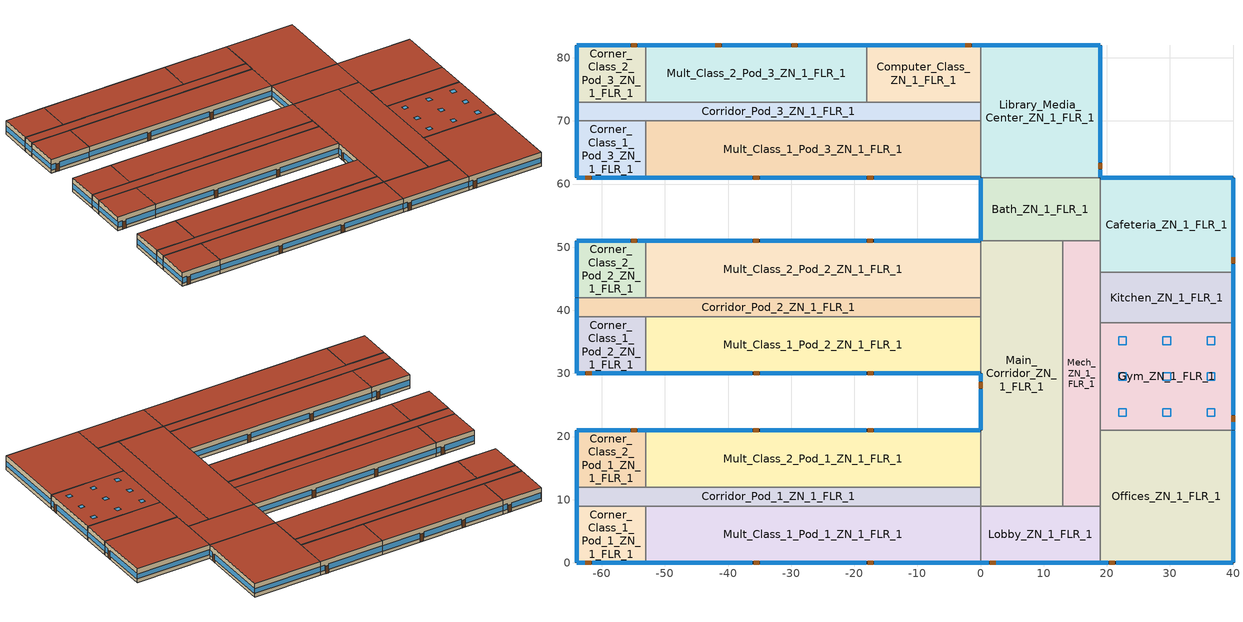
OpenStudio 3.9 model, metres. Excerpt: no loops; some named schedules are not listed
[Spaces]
Library_Media_Center_ZN_1_FLR_1
 floor ground (Foundation F 1.26W/m*K Perim 40.0m Area 399.0m2): 19,82 19,61 0,61 0,82 z0
 wall outside: 19,61 19,82 0,82 z0:4
 wall to Computer_Class_ZN_1_FLR_1: 0,82 0,73 z0:4
 wall to Bath_ZN_1_FLR_1: 0,61 19,61 z0:4
 wall to Mult_Class_1_Pod_3_ZN_1_FLR_1: 0,70 0,61 z0:4
 wall to Corridor_Pod_3_ZN_1_FLR_1: 0,73 0,70 z0:4
 window: 19,61.05 19,62.27 / 19,63.49 19,81.95 z1.01:2.51; 18.95,82 0.05,82 z1.1:2.51
 door: 19,62.4 19,63.31 z0:2.13
 roof outside: 19,61 19,82 0,82 0,61 z4
Main_Corridor_ZN_1_FLR_1
 floor ground (Foundation F 1.26W/m*K Perim 9.0m Area 546.0m2): 13,51 13,9 0,9 0,51 z0
 wall outside: 0,30 0,21 z0:4
 wall to Lobby_ZN_1_FLR_1: 0,9 13,9 z0:4
 wall to Mult_Class_2_Pod_2_ZN_1_FLR_1: 0,51 0,42 z0:4
 wall to Mult_Class_2_Pod_1_ZN_1_FLR_1: 0,21 0,12 z0:4
 wall to Corridor_Pod_1_ZN_1_FLR_1: 0,12 0,9 z0:4
 wall to Bath_ZN_1_FLR_1: 13,51 0,51 z0:4
 wall to Mech_ZN_1_FLR_1: 13,9 13,51 z0:4
 wall to Corridor_Pod_2_ZN_1_FLR_1: 0,42 0,39 z0:4
 wall to Mult_Class_1_Pod_2_ZN_1_FLR_1: 0,39 0,30 z0:4
 window: 0,29.95 0,28.73 / 0,27.51 0,21.05 z0.88:2.52
 door: 0,28.58 0,27.67 z0:2.13
 roof outside: 13,9 13,51 0,51 0,9 z4
Corridor_Pod_2_ZN_1_FLR_1
 floor ground (Foundation F 1.26W/m*K Perim 3.0m Area 192.0m2): 0,42 0,39 -64,39 -64,42 z0
 wall outside: -64,42 -64,39 z0:4
 wall to Corner_Class_2_Pod_2_ZN_1_FLR_1: -53,42 -64,42 z0:4
 wall to Mult_Class_1_Pod_2_ZN_1_FLR_1: -53,39 0,39 z0:4
 wall to Corner_Class_1_Pod_2_ZN_1_FLR_1: -64,39 -53,39 z0:4
 wall to Mult_Class_2_Pod_2_ZN_1_FLR_1: 0,42 -53,42 z0:4
 window: -64,41.95 -64,39.05 z1.1:2.55
 roof outside: 0,39 0,42 -64,42 -64,39 z4
Kitchen_ZN_1_FLR_1
 floor ground (Foundation F 1.26W/m*K Perim 8.0m Area 168.0m2): 40,46 40,38 19,38 19,46 z0
 wall outside: 40,38 40,46 z0:4
 wall to Mech_ZN_1_FLR_1: 19,46 19,38 z0:4
 wall to Cafeteria_ZN_1_FLR_1: 40,46 19,46 z0:4
 wall to Gym_ZN_1_FLR_1: 19,38 40,38 z0:4
 window: 40,38.05 40,45.95 z1.1:2.52
 roof outside: 40,38 40,46 19,46 19,38 z4
Computer_Class_ZN_1_FLR_1
 floor ground (Foundation F 1.26W/m*K Perim 18.0m Area 162.0m2): 0,82 0,73 -18,73 -18,82 z0
 wall outside: 0,82 -18,82 z0:4
 wall to Corridor_Pod_3_ZN_1_FLR_1: -18,73 0,73 z0:4
 wall to Mult_Class_2_Pod_3_ZN_1_FLR_1: -18,82 -18,73 z0:4
 window: -0.05,82 -1.27,82 / -2.49,82 -17.95,82 z1:2.51
 door: -1.5,82 -2.42,82 z0:2.13
 roof outside: 0,73 0,82 -18,82 -18,73 z4
Corner_Class_2_Pod_2_ZN_1_FLR_1
 floor ground (Foundation F 1.26W/m*K Perim 20.0m Area 99.0m2): -53,51 -53,42 -64,42 -64,51 z0
 wall outside: -53,51 -64,51 -64,42 z0:4
 wall to Mult_Class_2_Pod_2_ZN_1_FLR_1: -53,42 -53,51 z0:4
 window: -53.05,51 -54.27,51 / -55.49,51 -63.95,51 z0.92:2.51; -64,50.95 -64,42.05 z1.1:2.52
 door: -54.45,51 -55.36,51 z0:2.13
 roof outside: -53,42 -53,51 -64,51 -64,42 z4
Corridor_Pod_3_ZN_1_FLR_1
 floor ground (Foundation F 1.26W/m*K Perim 3.0m Area 192.0m2): 0,73 0,70 -64,70 -64,73 z0
 wall outside: -64,73 -64,70 z0:4
 wall to Mult_Class_2_Pod_3_ZN_1_FLR_1: -18,73 -53,73 z0:4
 wall to Corner_Class_2_Pod_3_ZN_1_FLR_1: -53,73 -64,73 z0:4
 wall to Mult_Class_1_Pod_3_ZN_1_FLR_1: -53,70 0,70 z0:4
 wall to Corner_Class_1_Pod_3_ZN_1_FLR_1: -64,70 -53,70 z0:4
 window: -64,72.95 -64,70.05 z1.1:2.55
 roof outside: 0,70 0,73 -64,73 -64,70 z4
Mech_ZN_1_FLR_1
 floor ground (Foundation F 1.26W/m*K Perim 0.0m Area 252.0m2): 19,51 19,9 13,9 13,51 z0
 wall to Lobby_ZN_1_FLR_1: 13,9 19,9 z0:4
 wall to Offices_ZN_1_FLR_1: 19,9 19,21 z0:4
 wall to Gym_ZN_1_FLR_1: 19,21 19,38 z0:4
 wall to Bath_ZN_1_FLR_1: 19,51 13,51 z0:4
 wall to Cafeteria_ZN_1_FLR_1: 19,46 19,51 z0:4
 roof outside: 19,9 19,51 13,51 13,9 z4
Mult_Class_1_Pod_1_ZN_1_FLR_1
 floor ground (Foundation F 1.26W/m*K Perim 53.0m Area 477.0m2): 0,9 0,0 -53,0 -53,9 z0
 wall outside: -53,0 0,0 z0:4
 wall to Lobby_ZN_1_FLR_1: 0,0 0,9 z0:4
 wall to Corridor_Pod_1_ZN_1_FLR_1: 0,9 -53,9 z0:4
 wall to Corner_Class_1_Pod_1_ZN_1_FLR_1: -53,9 -53,0 z0:4
 window: -52.95,0 -36.13,0 / -34.91,0 -18.09,0 / -16.87,0 -0.05,0 z1.03:2.5
 door: -35.94,0 -35.02,0 / -17.88,0 -16.97,0 z0:2.13
 roof outside: 0,0 0,9 -53,9 -53,0 z4
Mult_Class_1_Pod_2_ZN_1_FLR_1
 floor ground (Foundation F 1.26W/m*K Perim 53.0m Area 477.0m2): 0,39 0,30 -53,30 -53,39 z0
 wall outside: -53,30 0,30 z0:4
 wall to Corner_Class_1_Pod_2_ZN_1_FLR_1: -53,39 -53,30 z0:4
 window: -52.95,30 -36.13,30 / -34.91,30 -18.09,30 / -16.87,30 -0.05,30 z1.03:2.5
 door: -35.94,30 -35.03,30 / -17.89,30 -16.98,30 z0:2.13
 roof outside: 0,30 0,39 -53,39 -53,30 z4
Cafeteria_ZN_1_FLR_1
 floor ground (Foundation F 1.26W/m*K Perim 36.0m Area 315.0m2): 40,61 40,46 19,46 19,61 z0
 wall outside: 40,46 40,61 19,61 z0:4
 wall to Bath_ZN_1_FLR_1: 19,61 19,51 z0:4
 window: 39.95,61 19.05,61 z1.1:2.51; 40,46.05 40,47.27 / 40,48.49 40,60.95 z0.97:2.51
 door: 40,47.45 40,48.37 z0:2.13
 roof outside: 40,46 40,61 19,61 19,46 z4
Corner_Class_2_Pod_3_ZN_1_FLR_1
 floor ground (Foundation F 1.26W/m*K Perim 20.0m Area 99.0m2): -53,82 -53,73 -64,73 -64,82 z0
 wall outside: -53,82 -64,82 -64,73 z0:4
 wall to Mult_Class_2_Pod_3_ZN_1_FLR_1: -53,73 -53,82 z0:4
 window: -64,81.95 -64,73.05 z1.1:2.52; -53.05,82 -54.27,82 / -55.52,82 -63.95,82 z0.92:2.51
 door: -54.44,82 -55.36,82 z0:2.13
 roof outside: -53,73 -53,82 -64,82 -64,73 z4
Corner_Class_2_Pod_1_ZN_1_FLR_1
 floor ground (Foundation F 1.26W/m*K Perim 20.0m Area 99.0m2): -53,21 -53,12 -64,12 -64,21 z0
 wall outside: -53,21 -64,21 -64,12 z0:4
 wall to Mult_Class_2_Pod_1_ZN_1_FLR_1: -53,12 -53,21 z0:4
 wall to Corridor_Pod_1_ZN_1_FLR_1: -64,12 -53,12 z0:4
 window: -53.05,21 -54.27,21 / -55.49,21 -63.95,21 z0.92:2.51; -64,20.95 -64,12.05 z1.1:2.52
 door: -54.43,21 -55.34,21 z0:2.13
 roof outside: -53,12 -53,21 -64,21 -64,12 z4
Corridor_Pod_1_ZN_1_FLR_1
 floor ground (Foundation F 1.26W/m*K Perim 3.0m Area 192.0m2): 0,12 0,9 -64,9 -64,12 z0
 wall outside: -64,12 -64,9 z0:4
 wall to Corner_Class_1_Pod_1_ZN_1_FLR_1: -64,9 -53,9 z0:4
 wall to Mult_Class_2_Pod_1_ZN_1_FLR_1: 0,12 -53,12 z0:4
 window: -64,11.95 -64,9.05 z1.1:2.55
 roof outside: 0,9 0,12 -64,12 -64,9 z4
Mult_Class_2_Pod_2_ZN_1_FLR_1
 floor ground (Foundation F 1.26W/m*K Perim 53.0m Area 477.0m2): 0,51 0,42 -53,42 -53,51 z0
 wall outside: 0,51 -53,51 z0:4
 window: -0.05,51 -16.87,51 / -18.09,51 -34.91,51 / -36.13,51 -52.95,51 z1.03:2.5
 door: -17.05,51 -17.96,51 / -35.11,51 -36.02,51 z0:2.13
 roof outside: 0,42 0,51 -53,51 -53,42 z4
Bath_ZN_1_FLR_1
 floor ground (Foundation F 1.26W/m*K Perim 10.0m Area 190.0m2): 19,61 19,51 0,51 0,61 z0
 wall outside: 0,61 0,51 z0:4
 window: 0,60.95 0,51.05 z1.1:2.51
 roof outside: 19,51 19,61 0,61 0,51 z4
Corner_Class_1_Pod_3_ZN_1_FLR_1
 floor ground (Foundation F 1.26W/m*K Perim 20.0m Area 99.0m2): -53,70 -53,61 -64,61 -64,70 z0
 wall outside: -64,70 -64,61 -53,61 z0:4
 wall to Mult_Class_1_Pod_3_ZN_1_FLR_1: -53,61 -53,70 z0:4
 window: -64,69.95 -64,61.05 z1.1:2.52; -63.95,61 -62.73,61 / -61.51,61 -53.05,61 z0.92:2.51
 door: -62.62,61 -61.7,61 z0:2.13
 roof outside: -53,61 -53,70 -64,70 -64,61 z4
Gym_ZN_1_FLR_1
 floor ground (Foundation F 1.26W/m*K Perim 17.0m Area 357.0m2): 40,38 40,21 19,21 19,38 z0
 wall outside: 40,21 40,38 z0:4
 wall to Offices_ZN_1_FLR_1: 19,21 40,21 z0:4
 window: 40,21.05 40,22.27 / 40,23.49 40,37.95 z0.99:2.51
 door: 40,22.38 40,23.3 z0:2.13
 roof outside: 40,21 40,38 19,38 19,21 z4
 skylight: 21.89,23.22 23.11,23.22 23.11,24.44 21.89,24.44 z4; 28.89,23.22 30.11,23.22 30.11,24.44 28.89,24.44 z4; 35.89,23.22 37.11,23.22 37.11,24.44 35.89,24.44 z4; 21.89,28.89 23.11,28.89 23.11,30.11 21.89,30.11 z4; 28.89,28.89 30.11,28.89 30.11,30.11 28.89,30.11 z4; 35.89,28.89 37.11,28.89 37.11,30.11 35.89,30.11 z4; 21.89,34.56 23.11,34.56 23.11,35.78 21.89,35.78 z4; 28.89,34.56 30.11,34.56 30.11,35.78 28.89,35.78 z4; 35.89,34.56 37.11,34.56 37.11,35.78 35.89,35.78 z4
Lobby_ZN_1_FLR_1
 floor ground (Foundation F 1.26W/m*K Perim 19.0m Area 171.0m2): 19,9 19,0 0,0 0,9 z0
 wall outside: 0,0 19,0 z0:4
 wall to Offices_ZN_1_FLR_1: 19,0 19,9 z0:4
 window: 0.05,0 1.27,0 / 2.49,0 18.95,0 z1:2.51
 door: 1.5,0 2.41,0 z0:2.13
 roof outside: 19,0 19,9 0,9 0,0 z4
Mult_Class_2_Pod_1_ZN_1_FLR_1
 floor ground (Foundation F 1.26W/m*K Perim 53.0m Area 477.0m2): 0,21 0,12 -53,12 -53,21 z0
 wall outside: 0,21 -53,21 z0:4
 window: -0.05,21 -16.87,21 / -18.09,21 -34.91,21 / -36.13,21 -52.95,21 z1.03:2.5
 door: -16.98,21 -17.89,21 / -35.09,21 -36.01,21 z0:2.13
 roof outside: 0,12 0,21 -53,21 -53,12 z4
Mult_Class_2_Pod_3_ZN_1_FLR_1
 floor ground (Foundation F 1.26W/m*K Perim 35.0m Area 315.0m2): -18,82 -18,73 -53,73 -53,82 z0
 wall outside: -18,82 -53,82 z0:4
 window: -18.05,82 -28.87,82 / -30.09,82 -40.91,82 / -42.13,82 -52.95,82 z0.99:2.5
 door: -29,82 -29.92,82 / -41.09,82 -42.01,82 z0:2.13
 roof outside: -18,73 -18,82 -53,82 -53,73 z4
Offices_ZN_1_FLR_1
 floor ground (Foundation F 1.26W/m*K Perim 42.0m Area 441.0m2): 40,21 40,0 19,0 19,21 z0
 wall outside: 19,0 40,0 40,21 z0:4
 window: 19.05,0 20.27,0 / 21.49,0 39.95,0 z1.01:2.51; 40,0.05 40,20.95 z1.1:2.51
 door: 20.39,0 21.3,0 z0:2.13
 roof outside: 40,0 40,21 19,21 19,0 z4
Mult_Class_1_Pod_3_ZN_1_FLR_1
 floor ground (Foundation F 1.26W/m*K Perim 53.0m Area 477.0m2): 0,70 0,61 -53,61 -53,70 z0
 wall outside: -53,61 0,61 z0:4
 window: -52.95,61 -36.13,61 / -34.91,61 -18.09,61 / -16.87,61 -0.05,61 z1.03:2.5
 door: -35.96,61 -35.05,61 / -17.92,61 -17.01,61 z0:2.13
 roof outside: 0,61 0,70 -53,70 -53,61 z4
Corner_Class_1_Pod_2_ZN_1_FLR_1
 floor ground (Foundation F 1.26W/m*K Perim 20.0m Area 99.0m2): -53,39 -53,30 -64,30 -64,39 z0
 wall outside: -64,39 -64,30 -53,30 z0:4
 window: -64,38.95 -64,30.05 z1.1:2.52; -63.95,30 -62.73,30 / -61.51,30 -53.05,30 z0.92:2.51
 door: -62.53,30 -61.62,30 z0:2.13
 roof outside: -53,30 -53,39 -64,39 -64,30 z4
Corner_Class_1_Pod_1_ZN_1_FLR_1
 floor ground (Foundation F 1.26W/m*K Perim 20.0m Area 99.0m2): -53,9 -53,0 -64,0 -64,9 z0
 wall outside: -64,9 -64,0 -53,0 z0:4
 window: -63.95,0 -62.73,0 / -61.51,0 -53.05,0 z0.92:2.51; -64,8.95 -64,0.05 z1.1:2.52
 door: -62.59,0 -61.68,0 z0:2.13
 roof outside: -53,0 -53,9 -64,9 -64,0 z4
[Site]
New York-John F Kennedy Intl AP_NY_USA: Latitude {deg}=40.65; Longitude {deg}=-73.8; Time Zone {hr}=-5; Elevation {m}=5; Terrain=City
[Building]
-PrimarySchool-ASHRAE 169-2013-4A created: 2025-11-20 23:23:13 +0000: North Axis {deg}=0; Default Construction Set=90.1-2004 - PriSchl - ASHRAE 169-2013-4A; Standards Number of Stories=1; Standards Number of Above Ground Stories=1; Standards Building Type=PrimarySchool
[SizingPeriod:DesignDay] Barometric Pressure {Pa}=101241; Rain Indicator=No; Snow Indicator=No; Day of Month=21; Daylight Saving Time Indicator=No; Humidity Condition Type=Wetbulb; Dry-Bulb Temperature Range Modifier Type=DefaultMultipliers
Name | Maximum Dry-Bulb Temperature {C} | Daily Dry-Bulb Temperature Range {deltaC} | Wind Speed {m/s} | Wind Direction {deg} | Month | Day Type | Wetbulb or DewPoint at Maximum Dry-Bulb {C} | Solar Model Indicator | ASHRAE Clear Sky Optical Depth for Beam Irradiance | ASHRAE Clear Sky Optical Depth for Diffuse Irradiance | Sky Clearness
New.York-John.F.Kennedy.Intl.AP_NY_USA Ann Clg .4% Condns DB=>MWB | 32.1 | 7.4 | 5.6 | 230 | 7 | SummerDesignDay | 23.1 | ASHRAETau | 0.541 | 1.8
New.York-John.F.Kennedy.Intl.AP_NY_USA Ann Clg .4% Condns WB=>MDB | 29.1 | 7.4 | 5.6 | 230 | 7 | SummerDesignDay | 25 | ASHRAETau | 0.541 | 1.8
New.York-John.F.Kennedy.Intl.AP_NY_USA Ann Htg 99.6% Condns DB | -10.7 | 0 | 7.5 | 320 | 1 | WinterDesignDay | -10.7 | ASHRAEClearSky |  |  | 0
[ClimateZones]
Climate Zone Institution Name 1=ASHRAE; Climate Zone Document Name 1=ANSI/ASHRAE Standard 169; Climate Zone Document Year 1=2006; Climate Zone Value 1=4A
[Site:WaterMainsTemperature]
Calculation Method=Correlation; Annual Average Outdoor Air Temperature {C}=12.4667; Maximum Difference In Monthly Average Outdoor Air Temperatures {deltaC}=25.2
[Site:GroundTemperature:Shallow]
6, 2.1, 1.1, 2, 7.2, 13.1, 18.7, 22.7, 23.9, 22, 17.5, 11.7
[Site:GroundTemperature:Deep]
11.8, 9, 7.2, 6.7, 7.7, 10.1, 13, 15.9, 17.8, 18.2, 17.1, 14.8
[Site:GroundTemperature:FCfactorMethod]
January Ground Temperature {C}=14; February Ground Temperature {C}=7.3; March Ground Temperature {C}=3.3; April Ground Temperature {C}=1.2; May Ground Temperature {C}=-0.2; June Ground Temperature {C}=5.6; July Ground Temperature {C}=10.9; August Ground Temperature {C}=16.1; September Ground Temperature {C}=21.7; October Ground Temperature {C}=25; November Ground Temperature {C}=24.8; December Ground Temperature {C}=19.9
[Material:NoMass] Thermal Absorptance=0.9; Solar Absorptance=0.7
Name | Roughness | Thermal Resistance {m2-K/W} | Visible Absorptance
CP02 CARPET PAD | VeryRough | 0.21648 | 0.8
Typical Insulation R-6.78 | Smooth | 1.19347 | 0.7
Typical Carpet Pad | Smooth | 0.21648 | 0.8
Typical Insulation R-5.89 | Smooth | 1.03652 | 0.7
Typical Insulation R-14.76 | Smooth | 2.59864 | 0.7
Typical Insulation R-0.58 | Smooth | 0.101875 | 0.7
Typical Insulation R-0.01 | Smooth | 0.001 | 0.7
[Material]
Name | Roughness | Thickness {m} | Conductivity {W/m-K} | Density {kg/m3} | Specific Heat {J/kg-K} | Thermal Absorptance | Solar Absorptance | Visible Absorptance
100mm Normalweight concrete floor | MediumSmooth | 0.1016 | 2.31 | 2322 | 832
G01 13mm gypsum board | Smooth | 0.0127 | 0.16 | 800 | 1090 | 0.9 | 0.7 | 0.5
4 in. Normalweight Concrete Floor | MediumRough | 0.1016 | 2.31 | 2322 | 832 | 0.9 | 0.7 | 0.7
25mm Stucco | Smooth | 0.0254 | 0.72 | 1856 | 840 | 0.9 | 0.7 | 0.7
5/8 in. Gypsum Board | MediumSmooth | 0.0159 | 0.16 | 800 | 1090 | 0.9 | 0.7 | 0.7
Roof Membrane | VeryRough | 0.0095 | 0.16 | 1121.29 | 1460 | 0.9 | 0.7 | 0.7
Metal Roof Surface; F08 Metal surface | Smooth | 0.0008 | 45.28 | 7824 | 500 | 0.9 | 0.7 | 0.7
6 in. Normalweight Concrete Floor | MediumRough | 0.1524 | 2.31 | 2322 | 832 | 0.9 | 0.7 | 0.7
8 in. Concrete Block Basement Wall | MediumRough | 0.2032 | 1.326 | 1842 | 912 | 0.9 | 0.7 | 0.7
G05 25mm wood | MediumSmooth | 0.0254 | 0.15 | 608 | 1630 | 0.9 | 0.5 | 0.5
Std Wood 6inch | MediumSmooth | 0.15 | 0.12 | 540 | 1210 | 0.9 | 0.7 | 0.7
[Construction:FfactorGroundFloor] F-Factor {W/m-K}=1.26344
Name | Area {m2} | PerimeterExposed {m}
Foundation F 1.26W/m*K Perim 19.0m Area 171.0m2 | 171 | 19
Foundation F 1.26W/m*K Perim 17.0m Area 357.0m2 | 357 | 17
Foundation F 1.26W/m*K Perim 20.0m Area 99.0m2 | 99 | 20
Foundation F 1.26W/m*K Perim 10.0m Area 190.0m2 | 190 | 10
Foundation F 1.26W/m*K Perim 36.0m Area 315.0m2 | 315 | 36
Foundation F 1.26W/m*K Perim 40.0m Area 399.0m2 | 399 | 40
Foundation F 1.26W/m*K Perim 3.0m Area 192.0m2 | 192 | 3
Foundation F 1.26W/m*K Perim 8.0m Area 168.0m2 | 168 | 8
Foundation F 1.26W/m*K Perim 35.0m Area 315.0m2 | 315 | 35
Foundation F 1.26W/m*K Perim 9.0m Area 546.0m2 | 546 | 9
Foundation F 1.26W/m*K Perim 42.0m Area 441.0m2 | 441 | 42
Foundation F 1.26W/m*K Perim 53.0m Area 477.0m2 | 477 | 53
Foundation F 1.26W/m*K Perim 18.0m Area 162.0m2 | 162 | 18
Foundation F 1.26W/m*K Perim 0.0m Area 252.0m2 | 252 | 0
[DefaultConstructionSet]
90.1-2004 - PriSchl - ASHRAE 169-2013-4A: Default Exterior Surface Constructions=Default Surface Constructions 1; Default Interior Surface Constructions=Default Surface Constructions 2; Default Ground Contact Surface Constructions=Default Surface Constructions 3; Default Exterior SubSurface Constructions=Default Sub Surface Constructions 1; Default Interior SubSurface Constructions=Default Sub Surface Constructions 2; Interior Partition Construction=Typical Interior Partition
[DefaultSurfaceConstructions]
Name | Floor Construction | Wall Construction | Roof Ceiling Construction
Default Surface Constructions 1 | Typical Insulated Exterior Mass Floor R-9.35 | Typical Insulated Steel Framed Exterior Wall R-8.06 | Typical IEAD Roof R-15.87
Default Surface Constructions 2 | Typical Interior Floor | Typical Interior Wall | Typical Interior Ceiling
Default Surface Constructions 3 | Typical Insulated Carpeted 6in Slab Floor | Typical Insulated Basement Mass Wall
[Construction]
Typical Insulated Exterior Mass Floor R-9.35: Typical Insulation R-6.78, 4 in. Normalweight Concrete Floor, Typical Carpet Pad
Typical Insulated Steel Framed Exterior Wall R-8.06: 25mm Stucco, 5/8 in. Gypsum Board, Typical Insulation R-5.89, 5/8 in. Gypsum Board
Typical IEAD Roof R-15.87: Roof Membrane, Typical Insulation R-14.76, Metal Roof Surface
Typical Interior Floor: 100mm Normalweight concrete floor, CP02 CARPET PAD
Typical Interior Wall: G01 13mm gypsum board, G01 13mm gypsum board
Typical Interior Ceiling: CP02 CARPET PAD, 100mm Normalweight concrete floor
Typical Insulated Carpeted 6in Slab Floor: 6 in. Normalweight Concrete Floor, Typical Carpet Pad
Typical Insulated Basement Mass Wall: 8 in. Concrete Block Basement Wall
U 0.57 SHGC 0.39 Simple Glazing: U 0.57 SHGC 0.39 Simple Glazing
U 0.67 SHGC 0.39 Simple Glazing: U 0.67 SHGC 0.39 Simple Glazing
Typical Insulated Metal Door R-1.43: F08 Metal surface, Typical Insulation R-0.58
Typical Overhead Door R-0.86: Typical Insulation R-0.01
U 1.17 SHGC 0.49 Simple Glazing: U 1.17 SHGC 0.49 Simple Glazing
Typical Interior Window: Clear 3mm
Typical Interior Door; Typical Interior Partition: G05 25mm wood
InteriorFurnishings: Std Wood 6inch
[DefaultSubSurfaceConstructions]
Name | Fixed Window Construction | Operable Window Construction | Door Construction | Glass Door Construction | Overhead Door Construction | Skylight Construction | Tubular Daylight Dome Construction | Tubular Daylight Diffuser Construction
Default Sub Surface Constructions 1 | U 0.57 SHGC 0.39 Simple Glazing | U 0.67 SHGC 0.39 Simple Glazing | Typical Insulated Metal Door R-1.43 | U 0.67 SHGC 0.39 Simple Glazing | Typical Overhead Door R-0.86 | U 1.17 SHGC 0.49 Simple Glazing | Typical Interior Window | Typical Interior Window
Default Sub Surface Constructions 2 | Typical Interior Window | Typical Interior Window | Typical Interior Door
[WindowMaterial:SimpleGlazingSystem] Visible Transmittance=0.81
Name | U-Factor {W/m2-K} | Solar Heat Gain Coefficient
U 0.57 SHGC 0.39 Simple Glazing | 3.23661 | 0.39
U 0.67 SHGC 0.39 Simple Glazing | 3.80444 | 0.39
U 1.17 SHGC 0.49 Simple Glazing | 6.64357 | 0.49
[WindowMaterial:Glazing]
Clear 3mm: Optical Data Type=SpectralAverage; Thickness {m}=0.003; Solar Transmittance at Normal Incidence=0.837; Front Side Solar Reflectance at Normal Incidence=0.075; Back Side Solar Reflectance at Normal Incidence=0.075; Visible Transmittance at Normal Incidence=0.898; Front Side Visible Reflectance at Normal Incidence=0.081; Back Side Visible Reflectance at Normal Incidence=0.081; Infrared Transmittance at Normal Incidence=0; Front Side Infrared Hemispherical Emissivity=0.84; Back Side Infrared Hemispherical Emissivity=0.84; Conductivity {W/m-K}=0.9; Dirt Correction Factor for Solar and Visible Transmittance=1; Solar Diffusing=No
[Space] Building Story=Building Story 1; Part of Total Floor Area=Yes
Name | Space Type | Thermal Zone
Corner_Class_2_Pod_3_ZN_1_FLR_1 | PrimarySchool Classroom | Corner_Class_2_Pod_3_ZN_1_FLR_1 ZN
Library_Media_Center_ZN_1_FLR_1 | PrimarySchool Library | Library_Media_Center_ZN_1_FLR_1 ZN
Main_Corridor_ZN_1_FLR_1 | PrimarySchool Corridor | Main_Corridor_ZN_1_FLR_1 ZN
Corridor_Pod_2_ZN_1_FLR_1 | PrimarySchool Corridor | Corridor_Pod_2_ZN_1_FLR_1 ZN
Mult_Class_2_Pod_2_ZN_1_FLR_1 | PrimarySchool Classroom | Mult_Class_2_Pod_2_ZN_1_FLR_1 ZN
Kitchen_ZN_1_FLR_1 | PrimarySchool Kitchen | Kitchen_ZN_1_FLR_1 ZN
Mult_Class_1_Pod_3_ZN_1_FLR_1 | PrimarySchool Classroom | Mult_Class_1_Pod_3_ZN_1_FLR_1 ZN
Corridor_Pod_1_ZN_1_FLR_1 | PrimarySchool Corridor | Corridor_Pod_1_ZN_1_FLR_1 ZN
Computer_Class_ZN_1_FLR_1 | PrimarySchool ComputerRoom | Computer_Class_ZN_1_FLR_1 ZN
Mult_Class_1_Pod_2_ZN_1_FLR_1 | PrimarySchool Classroom | Mult_Class_1_Pod_2_ZN_1_FLR_1 ZN
Mult_Class_2_Pod_1_ZN_1_FLR_1 | PrimarySchool Classroom | Mult_Class_2_Pod_1_ZN_1_FLR_1 ZN
Corner_Class_2_Pod_2_ZN_1_FLR_1 | PrimarySchool Classroom | Corner_Class_2_Pod_2_ZN_1_FLR_1 ZN
Mult_Class_1_Pod_1_ZN_1_FLR_1 | PrimarySchool Classroom | Mult_Class_1_Pod_1_ZN_1_FLR_1 ZN
Corner_Class_1_Pod_1_ZN_1_FLR_1 | PrimarySchool Classroom | Corner_Class_1_Pod_1_ZN_1_FLR_1 ZN
Corridor_Pod_3_ZN_1_FLR_1 | PrimarySchool Corridor | Corridor_Pod_3_ZN_1_FLR_1 ZN
Mech_ZN_1_FLR_1 | PrimarySchool Mechanical | Mech_ZN_1_FLR_1 ZN
Cafeteria_ZN_1_FLR_1 | PrimarySchool Cafeteria | Cafeteria_ZN_1_FLR_1 ZN
Corner_Class_2_Pod_1_ZN_1_FLR_1 | PrimarySchool Classroom | Corner_Class_2_Pod_1_ZN_1_FLR_1 ZN
Bath_ZN_1_FLR_1 | PrimarySchool Restroom | Bath_ZN_1_FLR_1 ZN
Corner_Class_1_Pod_3_ZN_1_FLR_1 | PrimarySchool Classroom | Corner_Class_1_Pod_3_ZN_1_FLR_1 ZN
Corner_Class_1_Pod_2_ZN_1_FLR_1 | PrimarySchool Classroom | Corner_Class_1_Pod_2_ZN_1_FLR_1 ZN
Offices_ZN_1_FLR_1 | PrimarySchool Office | Offices_ZN_1_FLR_1 ZN
Gym_ZN_1_FLR_1 | PrimarySchool Gym | Gym_ZN_1_FLR_1 ZN
Lobby_ZN_1_FLR_1 | PrimarySchool Lobby | Lobby_ZN_1_FLR_1 ZN
Mult_Class_2_Pod_3_ZN_1_FLR_1 | PrimarySchool Classroom | Mult_Class_2_Pod_3_ZN_1_FLR_1 ZN
[BuildingStory]
Building Story 1: Nominal Z Coordinate {m}=0
[SpaceType] Standards Building Type=PrimarySchool
Name | Default Schedule Set | Design Specification Outdoor Air Object | Standards Space Type
PrimarySchool Office | PrimarySchool Office Schedule Set | PrimarySchool Office Ventilation | Office
PrimarySchool Lobby | PrimarySchool Lobby Schedule Set | PrimarySchool Lobby Ventilation | Lobby
PrimarySchool Gym | PrimarySchool Gym Schedule Set | PrimarySchool Gym Ventilation | Gym
PrimarySchool Mechanical | PrimarySchool Mechanical Schedule Set | PrimarySchool Mechanical Ventilation | Mechanical
PrimarySchool Cafeteria | PrimarySchool Cafeteria Schedule Set | PrimarySchool Cafeteria Ventilation | Cafeteria
PrimarySchool Kitchen | PrimarySchool Kitchen Schedule Set | PrimarySchool Kitchen Ventilation | Kitchen
PrimarySchool Restroom | PrimarySchool Restroom Schedule Set | PrimarySchool Restroom Ventilation | Restroom
PrimarySchool Corridor | PrimarySchool Corridor Schedule Set | PrimarySchool Corridor Ventilation | Corridor
PrimarySchool Classroom | PrimarySchool Classroom Schedule Set | PrimarySchool Classroom Ventilation | Classroom
PrimarySchool ComputerRoom | PrimarySchool ComputerRoom Schedule Set | PrimarySchool ComputerRoom Ventilation | ComputerRoom
PrimarySchool Library | PrimarySchool Library Schedule Set | PrimarySchool Library Ventilation | Library
[People:Definition] Number of People Calculation Method=People/Area; Fraction Radiant=0.3; Thermal Comfort Model Type 1=AdaptiveASH55
Name | People per Space Floor Area {person/m2}
PrimarySchool Cafeteria People Definition | 1.07639
PrimarySchool Classroom People Definition; PrimarySchool ComputerRoom People Definition | 0.269098
PrimarySchool Gym People Definition | 0.322917
PrimarySchool Kitchen People Definition | 0.149941
PrimarySchool Library People Definition | 0.107639
PrimarySchool Office People Definition | 0.0538196
[People] Work Efficiency Schedule=Work Efficiency Schedule; Clothing Insulation Schedule=Clothing Schedule; Air Velocity Schedule=Air Velocity Schedule; Multiplier=1
Name | People Definition | Space or SpaceType
PrimarySchool Cafeteria People | PrimarySchool Cafeteria People Definition | PrimarySchool Cafeteria
PrimarySchool Classroom People | PrimarySchool Classroom People Definition | PrimarySchool Classroom
PrimarySchool ComputerRoom People | PrimarySchool ComputerRoom People Definition | PrimarySchool ComputerRoom
PrimarySchool Gym People | PrimarySchool Gym People Definition | PrimarySchool Gym
PrimarySchool Kitchen People | PrimarySchool Kitchen People Definition | PrimarySchool Kitchen
PrimarySchool Library People | PrimarySchool Library People Definition | PrimarySchool Library
PrimarySchool Office People | PrimarySchool Office People Definition | PrimarySchool Office
[Lights:Definition] Design Level Calculation Method=Watts/Area; Fraction Radiant=0.37; Fraction Visible=0.2; Return Air Fraction=0
Name | Watts per Space Floor Area {W/m2}
PrimarySchool Cafeteria Lights Definition; PrimarySchool Gym Lights Definition; PrimarySchool Restroom Lights Definition | 9.68752
PrimarySchool Classroom Lights Definition; PrimarySchool ComputerRoom Lights Definition | 15.0695
PrimarySchool Corridor Lights Definition | 5.38196
PrimarySchool Kitchen Lights Definition | 12.9167
PrimarySchool Library Lights Definition; PrimarySchool Lobby Lights Definition | 13.9931
PrimarySchool Mechanical Lights Definition | 16.1459
PrimarySchool Office Lights Definition | 11.8403
[Lights] Fraction Replaceable=1
Name | Lights Definition | Space or SpaceType
PrimarySchool Cafeteria Lights | PrimarySchool Cafeteria Lights Definition | PrimarySchool Cafeteria
PrimarySchool Classroom Lights | PrimarySchool Classroom Lights Definition | PrimarySchool Classroom
PrimarySchool ComputerRoom Lights | PrimarySchool ComputerRoom Lights Definition | PrimarySchool ComputerRoom
PrimarySchool Corridor Lights | PrimarySchool Corridor Lights Definition | PrimarySchool Corridor
PrimarySchool Gym Lights | PrimarySchool Gym Lights Definition | PrimarySchool Gym
PrimarySchool Kitchen Lights | PrimarySchool Kitchen Lights Definition | PrimarySchool Kitchen
PrimarySchool Library Lights | PrimarySchool Library Lights Definition | PrimarySchool Library
PrimarySchool Lobby Lights | PrimarySchool Lobby Lights Definition | PrimarySchool Lobby
PrimarySchool Mechanical Lights | PrimarySchool Mechanical Lights Definition | PrimarySchool Mechanical
PrimarySchool Office Lights | PrimarySchool Office Lights Definition | PrimarySchool Office
PrimarySchool Restroom Lights | PrimarySchool Restroom Lights Definition | PrimarySchool Restroom
[ElectricEquipment:Definition]
Name | Design Level Calculation Method | Watts per Space Floor Area {W/m2} | Fraction Latent | Fraction Radiant | Fraction Lost | Design Level {W}
PrimarySchool Cafeteria Elec Equip Definition | Watts/Area | 25.3899 | 0 | 0.5 | 0
PrimarySchool Classroom Elec Equip Definition; PrimarySchool Library Elec Equip Definition | Watts/Area | 14.9995 | 0 | 0.5 | 0
PrimarySchool ComputerRoom Elec Equip Definition | Watts/Area | 20.0004 | 0 | 0.5 | 0
PrimarySchool Corridor Elec Equip Definition; PrimarySchool Lobby Elec Equip Definition; PrimarySchool Restroom Elec Equip Definition | Watts/Area | 3.98265 | 0 | 0.5 | 0
PrimarySchool Gym Elec Equip Definition | Watts/Area | 4.9514 | 0 | 0.5 | 0
PrimarySchool Kitchen Elec Equip Definition | Watts/Area | 190.45 | 0.25 | 0.3 | 0.2
PrimarySchool Mechanical Elec Equip Definition | Watts/Area | 9.99967 | 0 | 0.5 | 0
PrimarySchool Office Elec Equip Definition | Watts/Area | 10.7639 | 0 | 0.5 | 0
Kitchen Electric Equipment Definition1 | EquipmentLevel |  | 0 | 0.25 | 0 | 1032
Kitchen Electric Equipment Definition2 | EquipmentLevel |  | 0 | 0.25 | 0 | 852
[ElectricEquipment]
Name | Electric Equipment Definition | Space or SpaceType | Schedule
PrimarySchool Cafeteria Elec Equip | PrimarySchool Cafeteria Elec Equip Definition | PrimarySchool Cafeteria
PrimarySchool Classroom Elec Equip | PrimarySchool Classroom Elec Equip Definition | PrimarySchool Classroom
PrimarySchool ComputerRoom Elec Equip | PrimarySchool ComputerRoom Elec Equip Definition | PrimarySchool ComputerRoom
PrimarySchool Corridor Elec Equip | PrimarySchool Corridor Elec Equip Definition | PrimarySchool Corridor
PrimarySchool Gym Elec Equip | PrimarySchool Gym Elec Equip Definition | PrimarySchool Gym
PrimarySchool Kitchen Elec Equip | PrimarySchool Kitchen Elec Equip Definition | PrimarySchool Kitchen
PrimarySchool Library Elec Equip | PrimarySchool Library Elec Equip Definition | PrimarySchool Library
PrimarySchool Lobby Elec Equip | PrimarySchool Lobby Elec Equip Definition | PrimarySchool Lobby
PrimarySchool Mechanical Elec Equip | PrimarySchool Mechanical Elec Equip Definition | PrimarySchool Mechanical
PrimarySchool Office Elec Equip | PrimarySchool Office Elec Equip Definition | PrimarySchool Office
PrimarySchool Restroom Elec Equip | PrimarySchool Restroom Elec Equip Definition | PrimarySchool Restroom
Kitchen_Reach-in-Freezer | Kitchen Electric Equipment Definition1 | PrimarySchool Kitchen | SchoolPrimary ALWAYS_ON
Kitchen_Reach-in-Refrigerator | Kitchen Electric Equipment Definition2 | PrimarySchool Kitchen | SchoolPrimary ALWAYS_ON
[DesignSpecification:OutdoorAir] Outdoor Air Method=Sum
Name | Outdoor Air Flow per Person {m3/s-person} | Outdoor Air Flow per Floor Area {m3/s-m2}
PrimarySchool Cafeteria Ventilation; PrimarySchool Gym Ventilation; PrimarySchool Office Ventilation | 0.00943895
PrimarySchool Classroom Ventilation; PrimarySchool ComputerRoom Ventilation; PrimarySchool Library Ventilation | 0.00799951
PrimarySchool Corridor Ventilation; PrimarySchool Lobby Ventilation |  | 0.000508
PrimarySchool Kitchen Ventilation |  | 0.0023876
PrimarySchool Mechanical Ventilation |  | 0.000254
PrimarySchool Restroom Ventilation |  | 0.0048768
[DefaultScheduleSet] People Activity Level Schedule=SchoolPrimary ACTIVITY_SCH
Name | Number of People Schedule | Lighting Schedule | Electric Equipment Schedule | Gas Equipment Schedule
PrimarySchool Cafeteria Schedule Set | SchoolPrimary BLDG_OCC_SCH_Cafeteria | SchoolPrimary BLDG_LIGHT_SCH | SchoolPrimary KITCHEN_ELEC_EQUIP_SCH
PrimarySchool Classroom Schedule Set; PrimarySchool ComputerRoom Schedule Set | SchoolPrimary BLDG_OCC_SCH | SchoolPrimary BLDG_LIGHT_CLASSROOM_SCH | SchoolPrimary BLDG_EQUIP_SCH
PrimarySchool Corridor Schedule Set | SchoolPrimary BLDG_OCC_SCH | SchoolPrimary BLDG_LIGHT_CORRIDOR_SCH | SchoolPrimary BLDG_EQUIP_SCH
PrimarySchool Gym Schedule Set | SchoolPrimary BLDG_OCC_SCH_Gym | SchoolPrimary BLDG_LIGHT_GYM_SCH | SchoolPrimary BLDG_EQUIP_SCH
PrimarySchool Kitchen Schedule Set | SchoolPrimary BLDG_OCC_SCH | SchoolPrimary BLDG_LIGHT_SCH | SchoolPrimary KITCHEN_ELEC_EQUIP_SCH | SchoolPrimary KITCHEN_GAS_EQUIP_SCH
PrimarySchool Library Schedule Set | SchoolPrimary BLDG_OCC_SCH | SchoolPrimary BLDG_LIGHT_LIBRARY_SCH | SchoolPrimary BLDG_EQUIP_SCH
PrimarySchool Lobby Schedule Set | SchoolPrimary BLDG_OCC_SCH | SchoolPrimary BLDG_LIGHT_LOBBYFLR1_SCH | SchoolPrimary BLDG_EQUIP_SCH
PrimarySchool Mechanical Schedule Set | SchoolPrimary BLDG_OCC_SCH | SchoolPrimary BLDG_LIGHT_SCH | SchoolPrimary BLDG_EQUIP_SCH
PrimarySchool Office Schedule Set | SchoolPrimary BLDG_OCC_SCH_Offices | SchoolPrimary BLDG_LIGHT_SCH | SchoolPrimary BLDG_EQUIP_SCH
PrimarySchool Restroom Schedule Set | SchoolPrimary BLDG_OCC_SCH | SchoolPrimary BLDG_LIGHT_BATH_SCH | SchoolPrimary BLDG_EQUIP_SCH
[ThermostatSetpoint:DualSetpoint] Heating Setpoint Temperature Schedule=SchoolPrimary HTGSETP_SCH_NO_OPTIMUM; Cooling Setpoint Temperature Schedule=SchoolPrimary CLGSETP_SCH_NO_OPTIMUM
PrimarySchool Restroom Thermostat 1; PrimarySchool Cafeteria Thermostat 1; PrimarySchool ComputerRoom Thermostat 1; PrimarySchool Classroom Thermostat 1; PrimarySchool Classroom Thermostat 2; PrimarySchool Classroom Thermostat 3; PrimarySchool Classroom Thermostat 4; PrimarySchool Classroom Thermostat 5; PrimarySchool Classroom Thermostat 6; PrimarySchool Corridor Thermostat 1; PrimarySchool Corridor Thermostat 2; PrimarySchool Corridor Thermostat 3; PrimarySchool Gym Thermostat 1; PrimarySchool Kitchen Thermostat 1; PrimarySchool Library Thermostat 1; PrimarySchool Lobby Thermostat 1; PrimarySchool Corridor Thermostat 4; PrimarySchool Mechanical Thermostat 1; PrimarySchool Classroom Thermostat 7; PrimarySchool Classroom Thermostat 8; PrimarySchool Classroom Thermostat 9; PrimarySchool Classroom Thermostat 10; PrimarySchool Classroom Thermostat 11; PrimarySchool Classroom Thermostat 12; PrimarySchool Office Thermostat 1
[GasEquipment:Definition]
PrimarySchool Kitchen Gas Equip Definition: Design Level Calculation Method=Watts/Area; Watts per Space Floor Area {W/m2}=1431.24; Fraction Latent=0.1; Fraction Radiant=0.2; Fraction Lost=0.7
[GasEquipment]
PrimarySchool Kitchen Gas Equip: Gas Equipment Definition=PrimarySchool Kitchen Gas Equip Definition; Space or SpaceType=PrimarySchool Kitchen
[SpaceInfiltration:DesignFlowRate] Design Flow Rate Calculation Method=Flow/ExteriorArea; Flow per Exterior Surface Area {m3/s-m2}=0.000570329; Velocity Term Coefficient=0
Name | Space or SpaceType | Schedule | Constant Term Coefficient | Temperature Term Coefficient | Velocity Squared Term Coefficient
Lobby_ZN_1_FLR_1 HVAC On Infiltration | Lobby_ZN_1_FLR_1 | Infiltration HVAC On Schedule | -0.0028 | 0.0037 | 0.0336
Lobby_ZN_1_FLR_1 HVAC Off Infiltration | Lobby_ZN_1_FLR_1 | Infiltration HVAC Off Schedule | 0 | 0.0073 | 0.0397
Gym_ZN_1_FLR_1 HVAC On Infiltration | Gym_ZN_1_FLR_1 | Infiltration HVAC On Schedule | -0.0028 | 0.0037 | 0.0336
Gym_ZN_1_FLR_1 HVAC Off Infiltration | Gym_ZN_1_FLR_1 | Infiltration HVAC Off Schedule | 0 | 0.0073 | 0.0397
Corner_Class_1_Pod_3_ZN_1_FLR_1 HVAC On Infiltration | Corner_Class_1_Pod_3_ZN_1_FLR_1 | Infiltration HVAC On Schedule | -0.0028 | 0.0037 | 0.0336
Corner_Class_1_Pod_3_ZN_1_FLR_1 HVAC Off Infiltration | Corner_Class_1_Pod_3_ZN_1_FLR_1 | Infiltration HVAC Off Schedule | 0 | 0.0073 | 0.0397
Bath_ZN_1_FLR_1 HVAC On Infiltration | Bath_ZN_1_FLR_1 | Infiltration HVAC On Schedule | -0.0028 | 0.0037 | 0.0336
Bath_ZN_1_FLR_1 HVAC Off Infiltration | Bath_ZN_1_FLR_1 | Infiltration HVAC Off Schedule | 0 | 0.0073 | 0.0397
Corner_Class_2_Pod_1_ZN_1_FLR_1 HVAC On Infiltration | Corner_Class_2_Pod_1_ZN_1_FLR_1 | Infiltration HVAC On Schedule | -0.0028 | 0.0037 | 0.0336
Corner_Class_2_Pod_1_ZN_1_FLR_1 HVAC Off Infiltration | Corner_Class_2_Pod_1_ZN_1_FLR_1 | Infiltration HVAC Off Schedule | 0 | 0.0073 | 0.0397
Cafeteria_ZN_1_FLR_1 HVAC On Infiltration | Cafeteria_ZN_1_FLR_1 | Infiltration HVAC On Schedule | -0.0028 | 0.0037 | 0.0336
Cafeteria_ZN_1_FLR_1 HVAC Off Infiltration | Cafeteria_ZN_1_FLR_1 | Infiltration HVAC Off Schedule | 0 | 0.0073 | 0.0397
Corner_Class_1_Pod_1_ZN_1_FLR_1 HVAC On Infiltration | Corner_Class_1_Pod_1_ZN_1_FLR_1 | Infiltration HVAC On Schedule | -0.0028 | 0.0037 | 0.0336
Corner_Class_1_Pod_1_ZN_1_FLR_1 HVAC Off Infiltration | Corner_Class_1_Pod_1_ZN_1_FLR_1 | Infiltration HVAC Off Schedule | 0 | 0.0073 | 0.0397
Corner_Class_2_Pod_3_ZN_1_FLR_1 HVAC On Infiltration | Corner_Class_2_Pod_3_ZN_1_FLR_1 | Infiltration HVAC On Schedule | -0.0028 | 0.0037 | 0.0336
Corner_Class_2_Pod_3_ZN_1_FLR_1 HVAC Off Infiltration | Corner_Class_2_Pod_3_ZN_1_FLR_1 | Infiltration HVAC Off Schedule | 0 | 0.0073 | 0.0397
Library_Media_Center_ZN_1_FLR_1 HVAC On Infiltration | Library_Media_Center_ZN_1_FLR_1 | Infiltration HVAC On Schedule | -0.0028 | 0.0037 | 0.0336
Library_Media_Center_ZN_1_FLR_1 HVAC Off Infiltration | Library_Media_Center_ZN_1_FLR_1 | Infiltration HVAC Off Schedule | 0 | 0.0073 | 0.0397
Corner_Class_1_Pod_2_ZN_1_FLR_1 HVAC On Infiltration | Corner_Class_1_Pod_2_ZN_1_FLR_1 | Infiltration HVAC On Schedule | -0.0028 | 0.0037 | 0.0336
Corner_Class_1_Pod_2_ZN_1_FLR_1 HVAC Off Infiltration | Corner_Class_1_Pod_2_ZN_1_FLR_1 | Infiltration HVAC Off Schedule | 0 | 0.0073 | 0.0397
Corridor_Pod_2_ZN_1_FLR_1 HVAC On Infiltration | Corridor_Pod_2_ZN_1_FLR_1 | Infiltration HVAC On Schedule | -0.0028 | 0.0037 | 0.0336
Corridor_Pod_2_ZN_1_FLR_1 HVAC Off Infiltration | Corridor_Pod_2_ZN_1_FLR_1 | Infiltration HVAC Off Schedule | 0 | 0.0073 | 0.0397
Kitchen_ZN_1_FLR_1 HVAC On Infiltration | Kitchen_ZN_1_FLR_1 | Infiltration HVAC On Schedule | -0.0028 | 0.0037 | 0.0336
Kitchen_ZN_1_FLR_1 HVAC Off Infiltration | Kitchen_ZN_1_FLR_1 | Infiltration HVAC Off Schedule | 0 | 0.0073 | 0.0397
Mult_Class_2_Pod_3_ZN_1_FLR_1 HVAC On Infiltration | Mult_Class_2_Pod_3_ZN_1_FLR_1 | Infiltration HVAC On Schedule | -0.0028 | 0.0037 | 0.0336
Mult_Class_2_Pod_3_ZN_1_FLR_1 HVAC Off Infiltration | Mult_Class_2_Pod_3_ZN_1_FLR_1 | Infiltration HVAC Off Schedule | 0 | 0.0073 | 0.0397
Corridor_Pod_1_ZN_1_FLR_1 HVAC On Infiltration | Corridor_Pod_1_ZN_1_FLR_1 | Infiltration HVAC On Schedule | -0.0028 | 0.0037 | 0.0336
Corridor_Pod_1_ZN_1_FLR_1 HVAC Off Infiltration | Corridor_Pod_1_ZN_1_FLR_1 | Infiltration HVAC Off Schedule | 0 | 0.0073 | 0.0397
Corridor_Pod_3_ZN_1_FLR_1 HVAC On Infiltration | Corridor_Pod_3_ZN_1_FLR_1 | Infiltration HVAC On Schedule | -0.0028 | 0.0037 | 0.0336
Corridor_Pod_3_ZN_1_FLR_1 HVAC Off Infiltration | Corridor_Pod_3_ZN_1_FLR_1 | Infiltration HVAC Off Schedule | 0 | 0.0073 | 0.0397
Main_Corridor_ZN_1_FLR_1 HVAC On Infiltration | Main_Corridor_ZN_1_FLR_1 | Infiltration HVAC On Schedule | -0.0028 | 0.0037 | 0.0336
Main_Corridor_ZN_1_FLR_1 HVAC Off Infiltration | Main_Corridor_ZN_1_FLR_1 | Infiltration HVAC Off Schedule | 0 | 0.0073 | 0.0397
Offices_ZN_1_FLR_1 HVAC On Infiltration | Offices_ZN_1_FLR_1 | Infiltration HVAC On Schedule | -0.0028 | 0.0037 | 0.0336
Offices_ZN_1_FLR_1 HVAC Off Infiltration | Offices_ZN_1_FLR_1 | Infiltration HVAC Off Schedule | 0 | 0.0073 | 0.0397
Mult_Class_1_Pod_1_ZN_1_FLR_1 HVAC On Infiltration | Mult_Class_1_Pod_1_ZN_1_FLR_1 | Infiltration HVAC On Schedule | -0.0028 | 0.0037 | 0.0336
Mult_Class_1_Pod_1_ZN_1_FLR_1 HVAC Off Infiltration | Mult_Class_1_Pod_1_ZN_1_FLR_1 | Infiltration HVAC Off Schedule | 0 | 0.0073 | 0.0397
Mult_Class_1_Pod_3_ZN_1_FLR_1 HVAC On Infiltration | Mult_Class_1_Pod_3_ZN_1_FLR_1 | Infiltration HVAC On Schedule | -0.0028 | 0.0037 | 0.0336
Mult_Class_1_Pod_3_ZN_1_FLR_1 HVAC Off Infiltration | Mult_Class_1_Pod_3_ZN_1_FLR_1 | Infiltration HVAC Off Schedule | 0 | 0.0073 | 0.0397
Computer_Class_ZN_1_FLR_1 HVAC On Infiltration | Computer_Class_ZN_1_FLR_1 | Infiltration HVAC On Schedule | -0.0028 | 0.0037 | 0.0336
Computer_Class_ZN_1_FLR_1 HVAC Off Infiltration | Computer_Class_ZN_1_FLR_1 | Infiltration HVAC Off Schedule | 0 | 0.0073 | 0.0397
Mult_Class_1_Pod_2_ZN_1_FLR_1 HVAC On Infiltration | Mult_Class_1_Pod_2_ZN_1_FLR_1 | Infiltration HVAC On Schedule | -0.0028 | 0.0037 | 0.0336
Mult_Class_1_Pod_2_ZN_1_FLR_1 HVAC Off Infiltration | Mult_Class_1_Pod_2_ZN_1_FLR_1 | Infiltration HVAC Off Schedule | 0 | 0.0073 | 0.0397
Mech_ZN_1_FLR_1 HVAC On Infiltration | Mech_ZN_1_FLR_1 | Infiltration HVAC On Schedule | -0.0028 | 0.0037 | 0.0336
Mech_ZN_1_FLR_1 HVAC Off Infiltration | Mech_ZN_1_FLR_1 | Infiltration HVAC Off Schedule | 0 | 0.0073 | 0.0397
Mult_Class_2_Pod_1_ZN_1_FLR_1 HVAC On Infiltration | Mult_Class_2_Pod_1_ZN_1_FLR_1 | Infiltration HVAC On Schedule | -0.0028 | 0.0037 | 0.0336
Mult_Class_2_Pod_1_ZN_1_FLR_1 HVAC Off Infiltration | Mult_Class_2_Pod_1_ZN_1_FLR_1 | Infiltration HVAC Off Schedule | 0 | 0.0073 | 0.0397
Mult_Class_2_Pod_2_ZN_1_FLR_1 HVAC On Infiltration | Mult_Class_2_Pod_2_ZN_1_FLR_1 | Infiltration HVAC On Schedule | -0.0028 | 0.0037 | 0.0336
Mult_Class_2_Pod_2_ZN_1_FLR_1 HVAC Off Infiltration | Mult_Class_2_Pod_2_ZN_1_FLR_1 | Infiltration HVAC Off Schedule | 0 | 0.0073 | 0.0397
Corner_Class_2_Pod_2_ZN_1_FLR_1 HVAC On Infiltration | Corner_Class_2_Pod_2_ZN_1_FLR_1 | Infiltration HVAC On Schedule | -0.0028 | 0.0037 | 0.0336
Corner_Class_2_Pod_2_ZN_1_FLR_1 HVAC Off Infiltration | Corner_Class_2_Pod_2_ZN_1_FLR_1 | Infiltration HVAC Off Schedule | 0 | 0.0073 | 0.0397
[ThermalZone] Use Ideal Air Loads=No
Name | Thermostat
Bath_ZN_1_FLR_1 ZN | PrimarySchool Restroom Thermostat 1
Cafeteria_ZN_1_FLR_1 ZN | PrimarySchool Cafeteria Thermostat 1
Computer_Class_ZN_1_FLR_1 ZN | PrimarySchool ComputerRoom Thermostat 1
Corner_Class_1_Pod_1_ZN_1_FLR_1 ZN | PrimarySchool Classroom Thermostat 1
Corner_Class_1_Pod_2_ZN_1_FLR_1 ZN | PrimarySchool Classroom Thermostat 2
Corner_Class_1_Pod_3_ZN_1_FLR_1 ZN | PrimarySchool Classroom Thermostat 3
Corner_Class_2_Pod_1_ZN_1_FLR_1 ZN | PrimarySchool Classroom Thermostat 4
Corner_Class_2_Pod_2_ZN_1_FLR_1 ZN | PrimarySchool Classroom Thermostat 5
Corner_Class_2_Pod_3_ZN_1_FLR_1 ZN | PrimarySchool Classroom Thermostat 6
Corridor_Pod_1_ZN_1_FLR_1 ZN | PrimarySchool Corridor Thermostat 1
Corridor_Pod_2_ZN_1_FLR_1 ZN | PrimarySchool Corridor Thermostat 2
Corridor_Pod_3_ZN_1_FLR_1 ZN | PrimarySchool Corridor Thermostat 3
Gym_ZN_1_FLR_1 ZN | PrimarySchool Gym Thermostat 1
Kitchen_ZN_1_FLR_1 ZN | PrimarySchool Kitchen Thermostat 1
Library_Media_Center_ZN_1_FLR_1 ZN | PrimarySchool Library Thermostat 1
Lobby_ZN_1_FLR_1 ZN | PrimarySchool Lobby Thermostat 1
Main_Corridor_ZN_1_FLR_1 ZN | PrimarySchool Corridor Thermostat 4
Mech_ZN_1_FLR_1 ZN | PrimarySchool Mechanical Thermostat 1
Mult_Class_1_Pod_1_ZN_1_FLR_1 ZN | PrimarySchool Classroom Thermostat 7
Mult_Class_1_Pod_2_ZN_1_FLR_1 ZN | PrimarySchool Classroom Thermostat 8
Mult_Class_1_Pod_3_ZN_1_FLR_1 ZN | PrimarySchool Classroom Thermostat 9
Mult_Class_2_Pod_1_ZN_1_FLR_1 ZN | PrimarySchool Classroom Thermostat 10
Mult_Class_2_Pod_2_ZN_1_FLR_1 ZN | PrimarySchool Classroom Thermostat 11
Mult_Class_2_Pod_3_ZN_1_FLR_1 ZN | PrimarySchool Classroom Thermostat 12
Offices_ZN_1_FLR_1 ZN | PrimarySchool Office Thermostat 1
[InternalMass:Definition]
Internal Mass Definition 1: Construction=InteriorFurnishings; Design Level Calculation Method=SurfaceArea/Area; Surface Area per Space Floor Area=2
[InternalMass] Internal Mass Definition=Internal Mass Definition 1; Multiplier=1
Name | Space or SpaceType
Lobby_ZN_1_FLR_1 Mass | Lobby_ZN_1_FLR_1
Gym_ZN_1_FLR_1 Mass | Gym_ZN_1_FLR_1
Corner_Class_1_Pod_3_ZN_1_FLR_1 Mass | Corner_Class_1_Pod_3_ZN_1_FLR_1
Bath_ZN_1_FLR_1 Mass | Bath_ZN_1_FLR_1
Corner_Class_2_Pod_1_ZN_1_FLR_1 Mass | Corner_Class_2_Pod_1_ZN_1_FLR_1
Cafeteria_ZN_1_FLR_1 Mass | Cafeteria_ZN_1_FLR_1
Corner_Class_1_Pod_1_ZN_1_FLR_1 Mass | Corner_Class_1_Pod_1_ZN_1_FLR_1
Corner_Class_2_Pod_3_ZN_1_FLR_1 Mass | Corner_Class_2_Pod_3_ZN_1_FLR_1
Library_Media_Center_ZN_1_FLR_1 Mass | Library_Media_Center_ZN_1_FLR_1
Corner_Class_1_Pod_2_ZN_1_FLR_1 Mass | Corner_Class_1_Pod_2_ZN_1_FLR_1
Corridor_Pod_2_ZN_1_FLR_1 Mass | Corridor_Pod_2_ZN_1_FLR_1
Kitchen_ZN_1_FLR_1 Mass | Kitchen_ZN_1_FLR_1
Mult_Class_2_Pod_3_ZN_1_FLR_1 Mass | Mult_Class_2_Pod_3_ZN_1_FLR_1
Corridor_Pod_1_ZN_1_FLR_1 Mass | Corridor_Pod_1_ZN_1_FLR_1
Corridor_Pod_3_ZN_1_FLR_1 Mass | Corridor_Pod_3_ZN_1_FLR_1
Main_Corridor_ZN_1_FLR_1 Mass | Main_Corridor_ZN_1_FLR_1
Offices_ZN_1_FLR_1 Mass | Offices_ZN_1_FLR_1
Mult_Class_1_Pod_1_ZN_1_FLR_1 Mass | Mult_Class_1_Pod_1_ZN_1_FLR_1
Mult_Class_1_Pod_3_ZN_1_FLR_1 Mass | Mult_Class_1_Pod_3_ZN_1_FLR_1
Computer_Class_ZN_1_FLR_1 Mass | Computer_Class_ZN_1_FLR_1
Mult_Class_1_Pod_2_ZN_1_FLR_1 Mass | Mult_Class_1_Pod_2_ZN_1_FLR_1
Mech_ZN_1_FLR_1 Mass | Mech_ZN_1_FLR_1
Mult_Class_2_Pod_1_ZN_1_FLR_1 Mass | Mult_Class_2_Pod_1_ZN_1_FLR_1
Mult_Class_2_Pod_2_ZN_1_FLR_1 Mass | Mult_Class_2_Pod_2_ZN_1_FLR_1
Corner_Class_2_Pod_2_ZN_1_FLR_1 Mass | Corner_Class_2_Pod_2_ZN_1_FLR_1
[Exterior:Lights:Definition]
NonDimming Exterior Lights Def: Design Level {W}=5297.718
[Exterior:Lights]
NonDimming Exterior Lights Def: Exterior Lights Definition=NonDimming Exterior Lights Def; Schedule=SchoolPrimary Exterior_Lgt_ALWAYS_ON; Control Option=AstronomicalClock
[Schedule:Ruleset]
Name | Default Day Schedule | Summer Design Day Schedule | Winter Design Day Schedule
Clothing Schedule | Clothing Schedule Default Winter Clothes
Air Velocity Schedule | Air Velocity Schedule Default
Work Efficiency Schedule | Work Efficiency Schedule Default
SchoolPrimary BLDG_OCC_SCH_Cafeteria | SchoolPrimary BLDG_OCC_SCH_Cafeteria Default | SchoolPrimary BLDG_OCC_SCH_Cafeteria Summer Design Day | SchoolPrimary BLDG_OCC_SCH_Cafeteria Winter Design Day
SchoolPrimary ACTIVITY_SCH | SchoolPrimary ACTIVITY_SCH Default | SchoolPrimary ACTIVITY_SCH Summer Design Day | SchoolPrimary ACTIVITY_SCH Winter Design Day
SchoolPrimary BLDG_LIGHT_SCH | SchoolPrimary BLDG_LIGHT_SCH Default | SchoolPrimary BLDG_LIGHT_SCH Summer Design Day | SchoolPrimary BLDG_LIGHT_SCH Winter Design Day
SchoolPrimary KITCHEN_ELEC_EQUIP_SCH | SchoolPrimary KITCHEN_ELEC_EQUIP_SCH Default | SchoolPrimary KITCHEN_ELEC_EQUIP_SCH Summer Design Day | SchoolPrimary KITCHEN_ELEC_EQUIP_SCH Winter Design Day
SchoolPrimary HTGSETP_SCH_NO_OPTIMUM | SchoolPrimary HTGSETP_SCH_NO_OPTIMUM Default | SchoolPrimary HTGSETP_SCH_NO_OPTIMUM Summer Design Day | SchoolPrimary HTGSETP_SCH_NO_OPTIMUM Winter Design Day
SchoolPrimary CLGSETP_SCH_NO_OPTIMUM | SchoolPrimary CLGSETP_SCH_NO_OPTIMUM Default | SchoolPrimary CLGSETP_SCH_NO_OPTIMUM Summer Design Day | SchoolPrimary CLGSETP_SCH_NO_OPTIMUM Winter Design Day
SchoolPrimary BLDG_OCC_SCH | SchoolPrimary BLDG_OCC_SCH Default | SchoolPrimary BLDG_OCC_SCH Summer Design Day | SchoolPrimary BLDG_OCC_SCH Winter Design Day
SchoolPrimary BLDG_LIGHT_CLASSROOM_SCH | SchoolPrimary BLDG_LIGHT_CLASSROOM_SCH Default | SchoolPrimary BLDG_LIGHT_CLASSROOM_SCH Summer Design Day | SchoolPrimary BLDG_LIGHT_CLASSROOM_SCH Winter Design Day
SchoolPrimary BLDG_EQUIP_SCH | SchoolPrimary BLDG_EQUIP_SCH Default | SchoolPrimary BLDG_EQUIP_SCH Summer Design Day | SchoolPrimary BLDG_EQUIP_SCH Winter Design Day
SchoolPrimary BLDG_LIGHT_CORRIDOR_SCH | SchoolPrimary BLDG_LIGHT_CORRIDOR_SCH Default | SchoolPrimary BLDG_LIGHT_CORRIDOR_SCH Summer Design Day | SchoolPrimary BLDG_LIGHT_CORRIDOR_SCH Winter Design Day
SchoolPrimary BLDG_OCC_SCH_Gym | SchoolPrimary BLDG_OCC_SCH_Gym Default | SchoolPrimary BLDG_OCC_SCH_Gym Summer Design Day | SchoolPrimary BLDG_OCC_SCH_Gym Winter Design Day
SchoolPrimary BLDG_LIGHT_GYM_SCH | SchoolPrimary BLDG_LIGHT_GYM_SCH Default | SchoolPrimary BLDG_LIGHT_GYM_SCH Summer Design Day | SchoolPrimary BLDG_LIGHT_GYM_SCH Winter Design Day
SchoolPrimary KITCHEN_GAS_EQUIP_SCH | SchoolPrimary KITCHEN_GAS_EQUIP_SCH Default | SchoolPrimary KITCHEN_GAS_EQUIP_SCH Summer Design Day | SchoolPrimary KITCHEN_GAS_EQUIP_SCH Winter Design Day
SchoolPrimary BLDG_LIGHT_LIBRARY_SCH | SchoolPrimary BLDG_LIGHT_LIBRARY_SCH Default | SchoolPrimary BLDG_LIGHT_LIBRARY_SCH Summer Design Day | SchoolPrimary BLDG_LIGHT_LIBRARY_SCH Winter Design Day
SchoolPrimary BLDG_LIGHT_LOBBYFLR1_SCH | SchoolPrimary BLDG_LIGHT_LOBBYFLR1_SCH Default | SchoolPrimary BLDG_LIGHT_LOBBYFLR1_SCH Summer Design Day | SchoolPrimary BLDG_LIGHT_LOBBYFLR1_SCH Winter Design Day
SchoolPrimary BLDG_OCC_SCH_Offices | SchoolPrimary BLDG_OCC_SCH_Offices Default | SchoolPrimary BLDG_OCC_SCH_Offices Summer Design Day | SchoolPrimary BLDG_OCC_SCH_Offices Winter Design Day
SchoolPrimary BLDG_LIGHT_BATH_SCH | SchoolPrimary BLDG_LIGHT_BATH_SCH Default | SchoolPrimary BLDG_LIGHT_BATH_SCH Summer Design Day | SchoolPrimary BLDG_LIGHT_BATH_SCH Winter Design Day
SchoolPrimary ALWAYS_ON | SchoolPrimary ALWAYS_ON Default | SchoolPrimary ALWAYS_ON Summer Design Day | SchoolPrimary ALWAYS_ON Winter Design Day
SchoolPrimary Exterior_Lgt_ALWAYS_ON | SchoolPrimary Exterior_Lgt_ALWAYS_ON Default | SchoolPrimary Exterior_Lgt_ALWAYS_ON Summer Design Day | SchoolPrimary Exterior_Lgt_ALWAYS_ON Winter Design Day
Infiltration HVAC On Schedule | SchoolPrimary HVACOperationSchd Default 1 | SchoolPrimary HVACOperationSchd Summer Design Day 1 | SchoolPrimary HVACOperationSchd Winter Design Day 1
Infiltration HVAC Off Schedule | SchoolPrimary HVACOperationSchd Default inverted | SchoolPrimary HVACOperationSchd Summer Design Day inverted 1 | SchoolPrimary HVACOperationSchd Winter Design Day inverted 1
